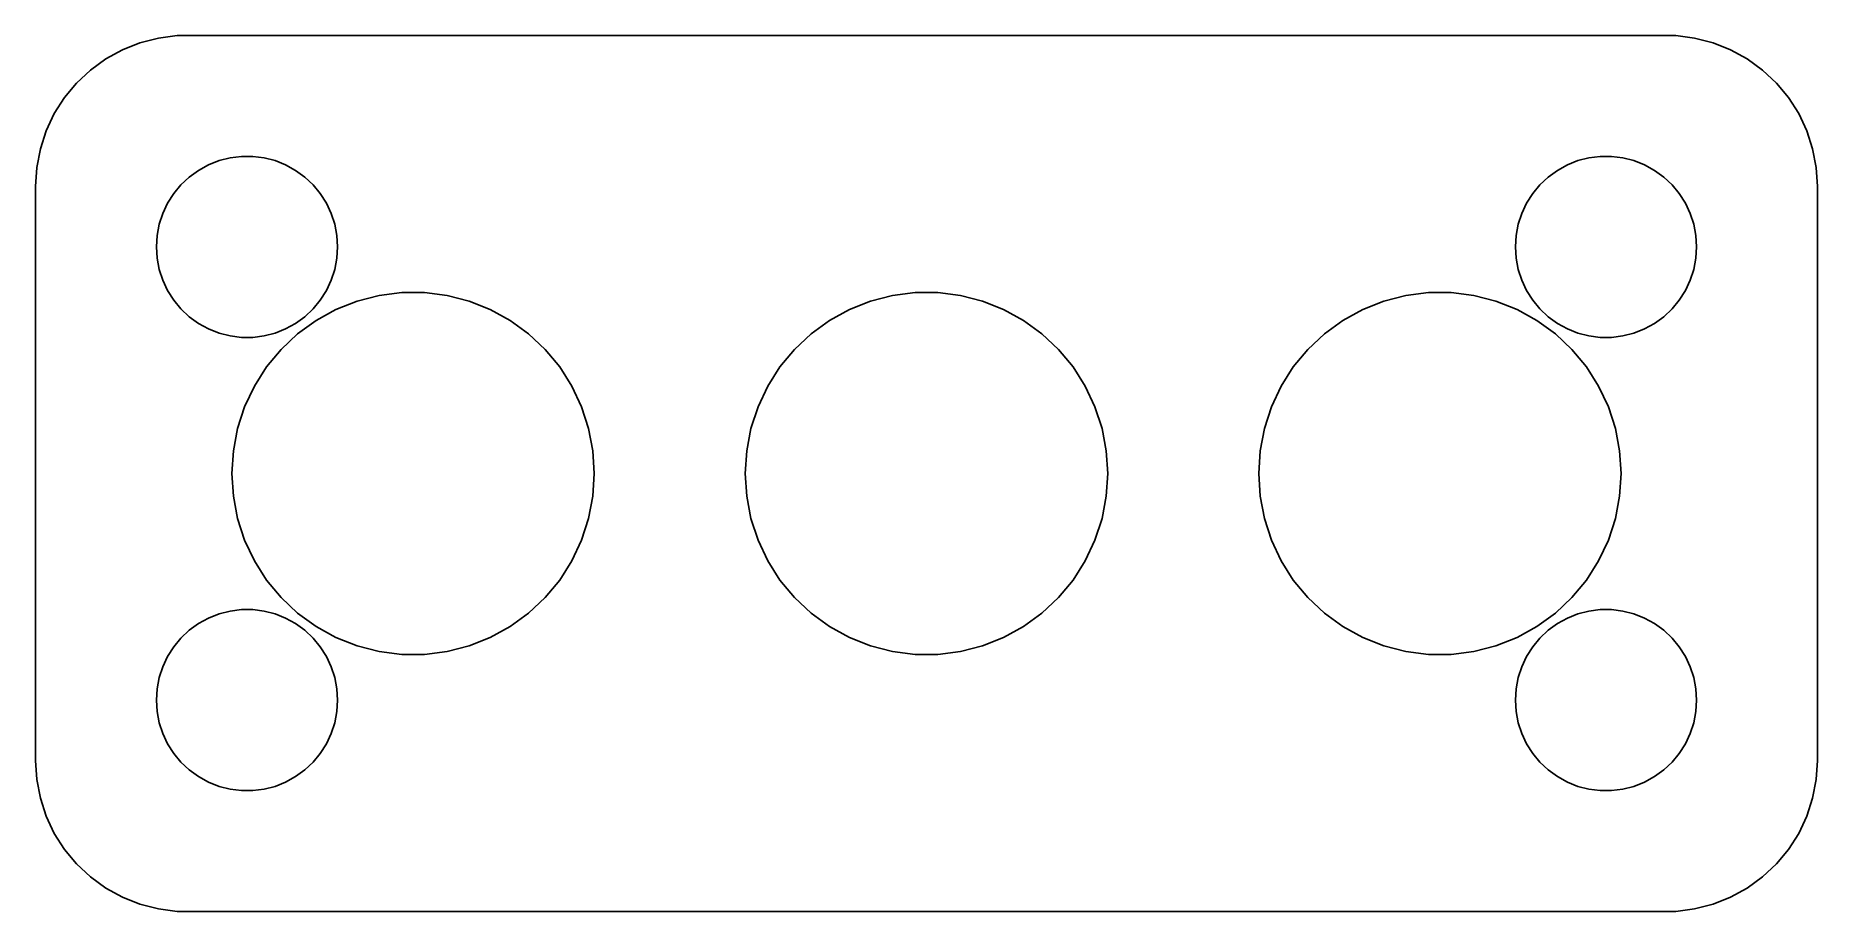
# Model space of a CAD drawing. Header units: metres. Extents: x -29.5 to 29.5, y -14.5 to 14.5.
import ezdxf

# ---------------------------------------------------------------- set-up
doc = ezdxf.new("R2010")
doc.units = ezdxf.units.M

msp = doc.modelspace()

# ---------------------------------------------------------------- linework, layer by layer
for p, q in [((-26.0451, 14.2553), (-26.6289, 14.0241)), ((-25.4369, 14.4114), (-26.0451, 14.2553)), ((-24.8139, 14.4901), (-25.4369, 14.4114)), ((24.8139, 14.4901), (-24.8139, 14.4901)), ((25.4369, 14.4114), (24.8139, 14.4901)), ((26.0451, 14.2553), (25.4369, 14.4114)), ((26.6289, 14.0241), (26.0451, 14.2553)), ((-27.1791, 13.7216), (-27.6871, 13.3526)), ((-26.6289, 14.0241), (-27.1791, 13.7216)), ((27.1791, 13.7216), (26.6289, 14.0241)), ((27.6871, 13.3526), (27.1791, 13.7216)), ((-27.6871, 13.3526), (-28.1448, 12.9227)), ((28.1448, 12.9227), (27.6871, 13.3526)), ((-28.5451, 12.4389), (-28.8815, 11.9088)), ((-28.1448, 12.9227), (-28.5451, 12.4389)), ((28.5451, 12.4389), (28.1448, 12.9227)), ((28.8815, 11.9088), (28.5451, 12.4389)), ((-28.8815, 11.9088), (-29.1489, 11.3406)), ((29.1489, 11.3406), (28.8815, 11.9088)), ((-29.1489, 11.3406), (-29.3429, 10.7434)), ((29.3429, 10.7434), (29.1489, 11.3406)), ((-29.3429, 10.7434), (-29.4606, 10.1267)), ((29.4606, 10.1267), (29.3429, 10.7434)), ((-29.4606, 10.1267), (-29.5, 9.5)), ((-24.4123, 9.81154), (-24.1075, 10.033)), ((-24.1075, 10.033), (-23.7773, 10.2145)), ((-23.7773, 10.2145), (-23.427, 10.3532)), ((-23.427, 10.3532), (-23.0621, 10.4469)), ((-23.0621, 10.4469), (-22.6884, 10.4941)), ((-22.6884, 10.4941), (-22.3116, 10.4941)), ((-22.3116, 10.4941), (-21.9379, 10.4469)), ((-21.9379, 10.4469), (-21.5729, 10.3532)), ((-21.5729, 10.3532), (-21.2227, 10.2145)), ((-21.2227, 10.2145), (-20.8925, 10.033)), ((-20.8925, 10.033), (-20.5877, 9.81154)), ((20.5877, 9.81154), (20.8925, 10.033)), ((20.8925, 10.033), (21.2227, 10.2145)), ((21.2227, 10.2145), (21.5729, 10.3532)), ((21.5729, 10.3532), (21.9379, 10.4469)), ((21.9379, 10.4469), (22.3116, 10.4941)), ((22.3116, 10.4941), (22.6884, 10.4941)), ((22.6884, 10.4941), (23.0621, 10.4469)), ((23.0621, 10.4469), (23.427, 10.3532)), ((23.427, 10.3532), (23.7773, 10.2145)), ((23.7773, 10.2145), (24.1075, 10.033)), ((24.1075, 10.033), (24.4123, 9.81154)), ((29.5, 9.5), (29.4606, 10.1267)), ((-29.5, 9.5), (-29.5, -9.5)), ((-24.927, 9.26335), (-24.6869, 9.55363)), ((-24.6869, 9.55363), (-24.4123, 9.81154)), ((-20.5877, 9.81154), (-20.3131, 9.55363)), ((-20.3131, 9.55363), (-20.0729, 9.26335)), ((20.0729, 9.26335), (20.3131, 9.55363)), ((20.3131, 9.55363), (20.5877, 9.81154)), ((24.4123, 9.81154), (24.6869, 9.55363)), ((24.6869, 9.55363), (24.927, 9.26335)), ((29.5, -9.5), (29.5, 9.5)), ((-25.2893, 8.60437), (-25.1289, 8.94525)), ((-25.1289, 8.94525), (-24.927, 9.26335)), ((-20.0729, 9.26335), (-19.8711, 8.94525)), ((-19.8711, 8.94525), (-19.7107, 8.60437)), ((19.7107, 8.60437), (19.8711, 8.94525)), ((19.8711, 8.94525), (20.0729, 9.26335)), ((24.927, 9.26335), (25.1289, 8.94525)), ((25.1289, 8.94525), (25.2893, 8.60437)), ((-25.4057, 8.24606), (-25.2893, 8.60437)), ((-19.7107, 8.60437), (-19.5942, 8.24606)), ((19.5942, 8.24606), (19.7107, 8.60437)), ((25.2893, 8.60437), (25.4057, 8.24606)), ((-25.5, 7.5), (-25.4763, 7.87599)), ((-25.4763, 7.87599), (-25.4057, 8.24606)), ((-19.5942, 8.24606), (-19.5237, 7.87599)), ((-19.5237, 7.87599), (-19.5, 7.5)), ((19.5, 7.5), (19.5237, 7.87599)), ((19.5237, 7.87599), (19.5942, 8.24606)), ((25.4057, 8.24606), (25.4763, 7.87599)), ((25.4763, 7.87599), (25.5, 7.5)), ((-25.4763, 7.12399), (-25.5, 7.5)), ((-25.4057, 6.75392), (-25.4763, 7.12399)), ((-19.5237, 7.12399), (-19.5942, 6.75392)), ((-19.5, 7.5), (-19.5237, 7.12399)), ((19.5237, 7.12399), (19.5, 7.5)), ((19.5942, 6.75392), (19.5237, 7.12399)), ((25.4763, 7.12399), (25.4057, 6.75392)), ((25.5, 7.5), (25.4763, 7.12399)), ((-25.2893, 6.39561), (-25.4057, 6.75392)), ((-19.5942, 6.75392), (-19.7107, 6.39561)), ((19.7107, 6.39561), (19.5942, 6.75392)), ((25.4057, 6.75392), (25.2893, 6.39561)), ((-25.1289, 6.05473), (-25.2893, 6.39561)), ((-24.927, 5.73663), (-25.1289, 6.05473)), ((-19.8711, 6.05473), (-20.0729, 5.73663)), ((-19.7107, 6.39561), (-19.8711, 6.05473)), ((-18.1243, 5.89372), (-17.3767, 5.98816)), ((-17.3767, 5.98816), (-16.6232, 5.98816)), ((-16.6232, 5.98816), (-15.8757, 5.89372)), ((-1.12428, 5.89372), (-0.37674, 5.98816)), ((-0.37674, 5.98816), (0.37674, 5.98816)), ((0.37674, 5.98816), (1.12428, 5.89372)), ((15.8757, 5.89372), (16.6232, 5.98816)), ((16.6232, 5.98816), (17.3767, 5.98816)), ((17.3767, 5.98816), (18.1243, 5.89372)), ((19.8711, 6.05473), (19.7107, 6.39561)), ((20.0729, 5.73663), (19.8711, 6.05473)), ((25.1289, 6.05473), (24.927, 5.73663)), ((25.2893, 6.39561), (25.1289, 6.05473)), ((-24.6869, 5.44635), (-24.927, 5.73663)), ((-24.4123, 5.18845), (-24.6869, 5.44635)), ((-20.3131, 5.44635), (-20.5877, 5.18845)), ((-20.0729, 5.73663), (-20.3131, 5.44635)), ((-20.215, 5.06596), (-19.5547, 5.42896)), ((-19.5547, 5.42896), (-18.8541, 5.70633)), ((-18.8541, 5.70633), (-18.1243, 5.89372)), ((-15.8757, 5.89372), (-15.1459, 5.70633)), ((-15.1459, 5.70633), (-14.4453, 5.42896)), ((-14.4453, 5.42896), (-13.785, 5.06596)), ((-3.21495, 5.06596), (-2.55467, 5.42896)), ((-2.55467, 5.42896), (-1.8541, 5.70633)), ((-1.8541, 5.70633), (-1.12428, 5.89372)), ((1.12428, 5.89372), (1.8541, 5.70633)), ((1.8541, 5.70633), (2.55467, 5.42896)), ((2.55467, 5.42896), (3.21495, 5.06596)), ((13.785, 5.06596), (14.4453, 5.42896)), ((14.4453, 5.42896), (15.1459, 5.70633)), ((15.1459, 5.70633), (15.8757, 5.89372)), ((18.1243, 5.89372), (18.8541, 5.70633)), ((18.8541, 5.70633), (19.5547, 5.42896)), ((19.5547, 5.42896), (20.215, 5.06596)), ((20.3131, 5.44635), (20.0729, 5.73663)), ((20.5877, 5.18845), (20.3131, 5.44635)), ((24.6869, 5.44635), (24.4123, 5.18845)), ((24.927, 5.73663), (24.6869, 5.44635)), ((-24.1075, 4.96701), (-24.4123, 5.18845)), ((-23.7773, 4.78551), (-24.1075, 4.96701)), ((-23.427, 4.64682), (-23.7773, 4.78551)), ((-21.2227, 4.78551), (-21.5729, 4.64682)), ((-20.8925, 4.96701), (-21.2227, 4.78551)), ((-20.5877, 5.18845), (-20.8925, 4.96701)), ((-20.8245, 4.62308), (-20.215, 5.06596)), ((-13.785, 5.06596), (-13.1754, 4.62308)), ((-3.82454, 4.62308), (-3.21495, 5.06596)), ((3.21495, 5.06596), (3.82454, 4.62308)), ((13.1754, 4.62308), (13.785, 5.06596)), ((20.215, 5.06596), (20.8245, 4.62308)), ((20.8925, 4.96701), (20.5877, 5.18845)), ((21.2227, 4.78551), (20.8925, 4.96701)), ((21.5729, 4.64682), (21.2227, 4.78551)), ((23.7773, 4.78551), (23.427, 4.64682)), ((24.1075, 4.96701), (23.7773, 4.78551)), ((24.4123, 5.18845), (24.1075, 4.96701)), ((-23.0621, 4.55313), (-23.427, 4.64682)), ((-22.6884, 4.50591), (-23.0621, 4.55313)), ((-22.3116, 4.50591), (-22.6884, 4.50591)), ((-21.9379, 4.55313), (-22.3116, 4.50591)), ((-21.5729, 4.64682), (-21.9379, 4.55313)), ((-21.3738, 4.10727), (-20.8245, 4.62308)), ((-13.1754, 4.62308), (-12.6262, 4.10727)), ((-4.37381, 4.10727), (-3.82454, 4.62308)), ((3.82454, 4.62308), (4.37381, 4.10727)), ((12.6262, 4.10727), (13.1754, 4.62308)), ((20.8245, 4.62308), (21.3738, 4.10727)), ((21.9379, 4.55313), (21.5729, 4.64682)), ((22.3116, 4.50591), (21.9379, 4.55313)), ((22.6884, 4.50591), (22.3116, 4.50591)), ((23.0621, 4.55313), (22.6884, 4.50591)), ((23.427, 4.64682), (23.0621, 4.55313)), ((-21.8541, 3.5267), (-21.3738, 4.10727)), ((-12.6262, 4.10727), (-12.1459, 3.5267)), ((-4.8541, 3.5267), (-4.37381, 4.10727)), ((4.37381, 4.10727), (4.8541, 3.5267)), ((12.1459, 3.5267), (12.6262, 4.10727)), ((21.3738, 4.10727), (21.8541, 3.5267)), ((-22.2578, 2.89052), (-21.8541, 3.5267)), ((-12.1459, 3.5267), (-11.7422, 2.89052)), ((-5.25783, 2.89052), (-4.8541, 3.5267)), ((4.8541, 3.5267), (5.25783, 2.89052)), ((11.7422, 2.89052), (12.1459, 3.5267)), ((21.8541, 3.5267), (22.2578, 2.89052)), ((-22.5787, 2.20874), (-22.2578, 2.89052)), ((-11.7422, 2.89052), (-11.4213, 2.20874)), ((-5.57864, 2.20874), (-5.25783, 2.89052)), ((5.25783, 2.89052), (5.57864, 2.20874)), ((11.4213, 2.20874), (11.7422, 2.89052)), ((22.2578, 2.89052), (22.5787, 2.20874)), ((-22.8115, 1.49213), (-22.5787, 2.20874)), ((-11.4213, 2.20874), (-11.1885, 1.49213)), ((-5.81149, 1.49213), (-5.57864, 2.20874)), ((5.57864, 2.20874), (5.81149, 1.49213)), ((11.1885, 1.49213), (11.4213, 2.20874)), ((22.5787, 2.20874), (22.8115, 1.49213)), ((-22.9527, 0.752), (-22.8115, 1.49213)), ((-11.1885, 1.49213), (-11.0473, 0.752)), ((-5.95268, 0.752), (-5.81149, 1.49213)), ((5.81149, 1.49213), (5.95268, 0.752)), ((11.0473, 0.752), (11.1885, 1.49213)), ((22.8115, 1.49213), (22.9527, 0.752)), ((-23, 0), (-22.9527, 0.752)), ((-11.0473, 0.752), (-11, 0)), ((-6, 0), (-5.95268, 0.752)), ((5.95268, 0.752), (6, 0)), ((11, 0), (11.0473, 0.752)), ((22.9527, 0.752), (23, 0)), ((-22.9527, -0.752), (-23, 0)), ((-11, 0), (-11.0473, -0.752)), ((-5.95268, -0.752), (-6, 0)), ((6, 0), (5.95268, -0.752)), ((11.0473, -0.752), (11, 0)), ((23, 0), (22.9527, -0.752)), ((-22.8115, -1.49213), (-22.9527, -0.752)), ((-11.0473, -0.752), (-11.1885, -1.49213)), ((-5.81149, -1.49213), (-5.95268, -0.752)), ((5.95268, -0.752), (5.81149, -1.49213)), ((11.1885, -1.49213), (11.0473, -0.752)), ((22.9527, -0.752), (22.8115, -1.49213)), ((-22.5787, -2.20874), (-22.8115, -1.49213)), ((-11.1885, -1.49213), (-11.4213, -2.20874)), ((-5.57864, -2.20874), (-5.81149, -1.49213)), ((5.81149, -1.49213), (5.57864, -2.20874)), ((11.4213, -2.20874), (11.1885, -1.49213)), ((22.8115, -1.49213), (22.5787, -2.20874)), ((-22.2578, -2.89052), (-22.5787, -2.20874)), ((-11.4213, -2.20874), (-11.7422, -2.89052)), ((-5.25783, -2.89052), (-5.57864, -2.20874)), ((5.57864, -2.20874), (5.25783, -2.89052)), ((11.7422, -2.89052), (11.4213, -2.20874)), ((22.5787, -2.20874), (22.2578, -2.89052)), ((-21.8541, -3.5267), (-22.2578, -2.89052)), ((-11.7422, -2.89052), (-12.1459, -3.5267)), ((-4.8541, -3.5267), (-5.25783, -2.89052)), ((5.25783, -2.89052), (4.8541, -3.5267)), ((12.1459, -3.5267), (11.7422, -2.89052)), ((22.2578, -2.89052), (21.8541, -3.5267)), ((-21.3738, -4.10727), (-21.8541, -3.5267)), ((-12.1459, -3.5267), (-12.6262, -4.10727)), ((-4.37381, -4.10727), (-4.8541, -3.5267)), ((4.8541, -3.5267), (4.37381, -4.10727)), ((12.6262, -4.10727), (12.1459, -3.5267)), ((21.8541, -3.5267), (21.3738, -4.10727)), ((-20.8245, -4.62308), (-21.3738, -4.10727)), ((-12.6262, -4.10727), (-13.1754, -4.62308)), ((-3.82454, -4.62308), (-4.37381, -4.10727)), ((4.37381, -4.10727), (3.82454, -4.62308)), ((13.1754, -4.62308), (12.6262, -4.10727)), ((21.3738, -4.10727), (20.8245, -4.62308)), ((-23.7773, -4.78551), (-23.427, -4.64682)), ((-23.427, -4.64682), (-23.0621, -4.55313)), ((-23.0621, -4.55313), (-22.6884, -4.50591)), ((-22.6884, -4.50591), (-22.3116, -4.50591)), ((-22.3116, -4.50591), (-21.9379, -4.55313)), ((-21.9379, -4.55313), (-21.5729, -4.64682)), ((-21.5729, -4.64682), (-21.2227, -4.78551)), ((-20.215, -5.06596), (-20.8245, -4.62308)), ((-13.1754, -4.62308), (-13.785, -5.06596)), ((-3.21495, -5.06596), (-3.82454, -4.62308)), ((3.82454, -4.62308), (3.21495, -5.06596)), ((13.785, -5.06596), (13.1754, -4.62308)), ((20.8245, -4.62308), (20.215, -5.06596)), ((21.2227, -4.78551), (21.5729, -4.64682)), ((21.5729, -4.64682), (21.9379, -4.55313)), ((21.9379, -4.55313), (22.3116, -4.50591)), ((22.3116, -4.50591), (22.6884, -4.50591)), ((22.6884, -4.50591), (23.0621, -4.55313)), ((23.0621, -4.55313), (23.427, -4.64682)), ((23.427, -4.64682), (23.7773, -4.78551)), ((-24.6869, -5.44635), (-24.4123, -5.18845)), ((-24.4123, -5.18845), (-24.1075, -4.96701)), ((-24.1075, -4.96701), (-23.7773, -4.78551)), ((-21.2227, -4.78551), (-20.8925, -4.96701)), ((-20.8925, -4.96701), (-20.5877, -5.18845)), ((-20.5877, -5.18845), (-20.3131, -5.44635)), ((-19.5547, -5.42896), (-20.215, -5.06596)), ((-13.785, -5.06596), (-14.4453, -5.42896)), ((-2.55467, -5.42896), (-3.21495, -5.06596)), ((3.21495, -5.06596), (2.55467, -5.42896)), ((14.4453, -5.42896), (13.785, -5.06596)), ((20.215, -5.06596), (19.5547, -5.42896)), ((20.3131, -5.44635), (20.5877, -5.18845)), ((20.5877, -5.18845), (20.8925, -4.96701)), ((20.8925, -4.96701), (21.2227, -4.78551)), ((23.7773, -4.78551), (24.1075, -4.96701)), ((24.1075, -4.96701), (24.4123, -5.18845)), ((24.4123, -5.18845), (24.6869, -5.44635)), ((-25.1289, -6.05473), (-24.927, -5.73663)), ((-24.927, -5.73663), (-24.6869, -5.44635)), ((-20.3131, -5.44635), (-20.0729, -5.73663)), ((-20.0729, -5.73663), (-19.8711, -6.05473)), ((-18.8541, -5.70633), (-19.5547, -5.42896)), ((-18.1243, -5.89372), (-18.8541, -5.70633)), ((-17.3767, -5.98816), (-18.1243, -5.89372)), ((-15.8757, -5.89372), (-16.6232, -5.98816)), ((-15.1459, -5.70633), (-15.8757, -5.89372)), ((-14.4453, -5.42896), (-15.1459, -5.70633)), ((-1.8541, -5.70633), (-2.55467, -5.42896)), ((-1.12428, -5.89372), (-1.8541, -5.70633)), ((-0.37674, -5.98816), (-1.12428, -5.89372)), ((1.12428, -5.89372), (0.37674, -5.98816)), ((1.8541, -5.70633), (1.12428, -5.89372)), ((2.55467, -5.42896), (1.8541, -5.70633)), ((15.1459, -5.70633), (14.4453, -5.42896)), ((15.8757, -5.89372), (15.1459, -5.70633)), ((16.6232, -5.98816), (15.8757, -5.89372)), ((18.1243, -5.89372), (17.3767, -5.98816)), ((18.8541, -5.70633), (18.1243, -5.89372)), ((19.5547, -5.42896), (18.8541, -5.70633)), ((19.8711, -6.05473), (20.0729, -5.73663)), ((20.0729, -5.73663), (20.3131, -5.44635)), ((24.6869, -5.44635), (24.927, -5.73663)), ((24.927, -5.73663), (25.1289, -6.05473)), ((-25.4057, -6.75392), (-25.2893, -6.39561)), ((-25.2893, -6.39561), (-25.1289, -6.05473)), ((-19.8711, -6.05473), (-19.7107, -6.39561)), ((-19.7107, -6.39561), (-19.5942, -6.75392)), ((-16.6232, -5.98816), (-17.3767, -5.98816)), ((0.37674, -5.98816), (-0.37674, -5.98816)), ((17.3767, -5.98816), (16.6232, -5.98816)), ((19.5942, -6.75392), (19.7107, -6.39561)), ((19.7107, -6.39561), (19.8711, -6.05473)), ((25.1289, -6.05473), (25.2893, -6.39561)), ((25.2893, -6.39561), (25.4057, -6.75392)), ((-25.4763, -7.12399), (-25.4057, -6.75392)), ((-19.5942, -6.75392), (-19.5237, -7.12399)), ((19.5237, -7.12399), (19.5942, -6.75392)), ((25.4057, -6.75392), (25.4763, -7.12399)), ((-25.5, -7.5), (-25.4763, -7.12399)), ((-25.4763, -7.87599), (-25.5, -7.5)), ((-19.5237, -7.12399), (-19.5, -7.5)), ((-19.5, -7.5), (-19.5237, -7.87599)), ((19.5, -7.5), (19.5237, -7.12399)), ((19.5237, -7.87599), (19.5, -7.5)), ((25.4763, -7.12399), (25.5, -7.5)), ((25.5, -7.5), (25.4763, -7.87599)), ((-25.4057, -8.24606), (-25.4763, -7.87599)), ((-25.2893, -8.60437), (-25.4057, -8.24606)), ((-19.5942, -8.24606), (-19.7107, -8.60437)), ((-19.5237, -7.87599), (-19.5942, -8.24606)), ((19.5942, -8.24606), (19.5237, -7.87599)), ((19.7107, -8.60437), (19.5942, -8.24606)), ((25.4057, -8.24606), (25.2893, -8.60437)), ((25.4763, -7.87599), (25.4057, -8.24606)), ((-25.1289, -8.94525), (-25.2893, -8.60437)), ((-19.7107, -8.60437), (-19.8711, -8.94525)), ((19.8711, -8.94525), (19.7107, -8.60437)), ((25.2893, -8.60437), (25.1289, -8.94525)), ((-24.927, -9.26335), (-25.1289, -8.94525)), ((-24.6869, -9.55363), (-24.927, -9.26335)), ((-20.0729, -9.26335), (-20.3131, -9.55363)), ((-19.8711, -8.94525), (-20.0729, -9.26335)), ((20.0729, -9.26335), (19.8711, -8.94525)), ((20.3131, -9.55363), (20.0729, -9.26335)), ((24.927, -9.26335), (24.6869, -9.55363)), ((25.1289, -8.94525), (24.927, -9.26335)), ((-29.5, -9.5), (-29.4606, -10.1267)), ((-24.4123, -9.81154), (-24.6869, -9.55363)), ((-24.1075, -10.033), (-24.4123, -9.81154)), ((-20.5877, -9.81154), (-20.8925, -10.033)), ((-20.3131, -9.55363), (-20.5877, -9.81154)), ((20.5877, -9.81154), (20.3131, -9.55363)), ((20.8925, -10.033), (20.5877, -9.81154)), ((24.4123, -9.81154), (24.1075, -10.033)), ((24.6869, -9.55363), (24.4123, -9.81154)), ((29.4606, -10.1267), (29.5, -9.5)), ((-29.4606, -10.1267), (-29.3429, -10.7434)), ((-23.7773, -10.2145), (-24.1075, -10.033)), ((-23.427, -10.3532), (-23.7773, -10.2145)), ((-23.0621, -10.4469), (-23.427, -10.3532)), ((-22.6884, -10.4941), (-23.0621, -10.4469)), ((-22.3116, -10.4941), (-22.6884, -10.4941)), ((-21.9379, -10.4469), (-22.3116, -10.4941)), ((-21.5729, -10.3532), (-21.9379, -10.4469)), ((-21.2227, -10.2145), (-21.5729, -10.3532)), ((-20.8925, -10.033), (-21.2227, -10.2145)), ((21.2227, -10.2145), (20.8925, -10.033)), ((21.5729, -10.3532), (21.2227, -10.2145)), ((21.9379, -10.4469), (21.5729, -10.3532)), ((22.3116, -10.4941), (21.9379, -10.4469)), ((22.6884, -10.4941), (22.3116, -10.4941)), ((23.0621, -10.4469), (22.6884, -10.4941)), ((23.427, -10.3532), (23.0621, -10.4469)), ((23.7773, -10.2145), (23.427, -10.3532)), ((24.1075, -10.033), (23.7773, -10.2145)), ((29.3429, -10.7434), (29.4606, -10.1267)), ((-29.3429, -10.7434), (-29.1489, -11.3406)), ((29.1489, -11.3406), (29.3429, -10.7434)), ((-29.1489, -11.3406), (-28.8815, -11.9088)), ((28.8815, -11.9088), (29.1489, -11.3406)), ((-28.8815, -11.9088), (-28.5451, -12.4389)), ((28.5451, -12.4389), (28.8815, -11.9088)), ((-28.5451, -12.4389), (-28.1448, -12.9227)), ((-28.1448, -12.9227), (-27.6871, -13.3526)), ((27.6871, -13.3526), (28.1448, -12.9227)), ((28.1448, -12.9227), (28.5451, -12.4389)), ((-27.6871, -13.3526), (-27.1791, -13.7216)), ((27.1791, -13.7216), (27.6871, -13.3526)), ((-27.1791, -13.7216), (-26.6289, -14.0241)), ((-26.6289, -14.0241), (-26.0451, -14.2553)), ((26.0451, -14.2553), (26.6289, -14.0241)), ((26.6289, -14.0241), (27.1791, -13.7216)), ((-26.0451, -14.2553), (-25.4369, -14.4114)), ((-25.4369, -14.4114), (-24.8139, -14.4901)), ((-24.8139, -14.4901), (24.8139, -14.4901)), ((24.8139, -14.4901), (25.4369, -14.4114)), ((25.4369, -14.4114), (26.0451, -14.2553))]:
    msp.add_line(p, q)

doc.saveas('drawing.dxf')
